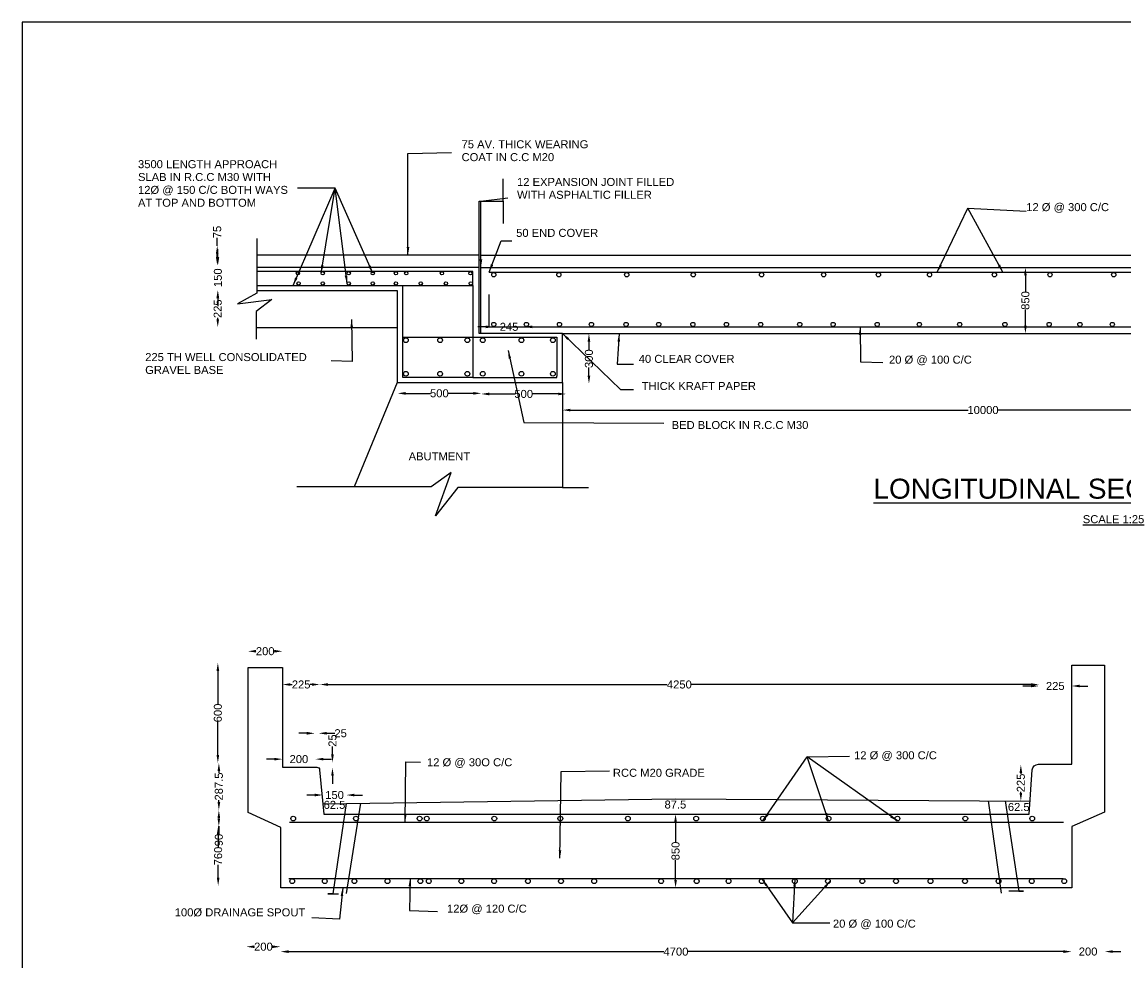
# Model space of a CAD drawing. Header units: millimetres. Extents: x 2502799 to 2518702, y 44292366 to 44302965.
# Drawn here: x 2502799 to 2509693, y 44297089 to 44302965 of the extents above; entities that cross this region are included whole.
import ezdxf

# ---------------------------------------------------------------- set-up
doc = ezdxf.new("R2010")
doc.units = ezdxf.units.MM
doc.header["$MEASUREMENT"] = 0
for name, color, linetype in [('DIMENSION', 7, 'Continuous'), ('DRAWING', 2, 'Continuous'), ('TEXT', 7, 'Continuous')]:
    doc.layers.add(name, color=color, linetype=linetype)
doc.styles.get("Standard").update_dxf_attribs({"font": 'arial.ttf', "height": 50})
doc.dimstyles.get("Standard").update_dxf_attribs({"dimtxt": 50, "dimasz": 50, "dimexe": 0.18, "dimexo": 0.0625, "dimgap": 0.09, "dimtad": 0, "dimdec": 0, "dimzin": 0, "dimdsep": 46, "dimtxsty": 'Standard', "dimcen": 0.09, "dimse1": 1, "dimse2": 1, "dimadec": 0, "dimazin": 0, "dimtfac": 1, "dimtdec": 0, "dimtofl": 0, "dimtmove": 0, "dimatfit": 3, "dimfxl": 1, "dimtolj": 1, "dimtzin": 0, "dimarcsym": 0})

# ---------------------------------------------------------------- blocks, each defined once
blk = doc.blocks.new('*D53')
at = {"layer": 'Defpoints', "color": 0, "transparency": 16777216}
for p in [(2504018.4, 44301289.7), (2504014.5, 44301059), (2504021.3, 44301059)]:
    blk.add_point(p, dxfattribs=at)
at = {"layer": 'DIMENSION', "color": 0, "lineweight": -2, "transparency": 16777216}
for p, q in [((2504021.3, 44301239.7), (2504021.3, 44301230.3)), ((2504021.3, 44301109), (2504021.3, 44301118.4))]:
    blk.add_line(p, q, dxfattribs=at)
at = {"layer": 'DIMENSION', "color": 0, "transparency": 16777216}
for points in [[(2504013, 44301239.7), (2504029.6, 44301239.7), (2504021.3, 44301289.7)], [(2504013, 44301109), (2504029.6, 44301109), (2504021.3, 44301059)]]:
    blk.add_solid(points, dxfattribs=at)
at = {"layer": 'DIMENSION', "color": 0, "transparency": 16777216, "insert": (2504021.3, 44301174.3), "char_height": 50, "attachment_point": 5, "rotation": 90}
blk.add_mtext('\\A1;225', dxfattribs=at)
blk = doc.blocks.new('*D54')
at = {"layer": 'Defpoints', "color": 0, "transparency": 16777216}
for p in [(2504022.3, 44301446.4), (2504022.3, 44301446.4), (2504018.4, 44301289.7)]:
    blk.add_point(p, dxfattribs=at)
at = {"layer": 'DIMENSION', "color": 0, "lineweight": -2, "transparency": 16777216}
for p, q in [((2504022.3, 44301496.4), (2504022.3, 44301546.4)), ((2504022.3, 44301239.7), (2504022.3, 44301189.7))]:
    blk.add_line(p, q, dxfattribs=at)
at = {"layer": 'DIMENSION', "color": 0, "transparency": 16777216}
for points in [[(2504013.9, 44301496.4), (2504030.6, 44301496.4), (2504022.3, 44301446.4)], [(2504013.9, 44301239.7), (2504030.6, 44301239.7), (2504022.3, 44301289.7)]]:
    blk.add_solid(points, dxfattribs=at)
at = {"layer": 'DIMENSION', "color": 0, "transparency": 16777216, "insert": (2504022.3, 44301368), "char_height": 50, "attachment_point": 5, "rotation": 90}
blk.add_mtext('\\A1;150', dxfattribs=at)
blk = doc.blocks.new('*D55')
at = {"layer": 'Defpoints', "color": 0, "transparency": 16777216}
for p in [(2504018.1, 44301567.5), (2504020.3, 44301567.5), (2504022.3, 44301446.4)]:
    blk.add_point(p, dxfattribs=at)
at = {"layer": 'DIMENSION', "color": 0, "lineweight": -2, "transparency": 16777216}
for p, q in [((2504018.1, 44301567.5), (2504018.1, 44301617.5)), ((2504018.1, 44301496.4), (2504018.1, 44301517.5))]:
    blk.add_line(p, q, dxfattribs=at)
at = {"layer": 'DIMENSION', "color": 0, "transparency": 16777216}
for points in [[(2504009.8, 44301517.5), (2504026.4, 44301517.5), (2504018.1, 44301567.5)], [(2504009.8, 44301496.4), (2504026.4, 44301496.4), (2504018.1, 44301446.4)]]:
    blk.add_solid(points, dxfattribs=at)
at = {"layer": 'DIMENSION', "color": 0, "transparency": 16777216, "insert": (2504018.1, 44301653.4), "char_height": 50, "attachment_point": 5, "rotation": 90}
blk.add_mtext('\\A1;75', dxfattribs=at)
blk = doc.blocks.new('*D56')
at = {"layer": 'Defpoints', "color": 0, "transparency": 16777216}
for p in [(2505144.1, 44300645.9), (2505144.1, 44300645.9), (2505666.8, 44300632.1)]:
    blk.add_point(p, dxfattribs=at)
at = {"layer": 'DIMENSION', "color": 0, "lineweight": -2, "transparency": 16777216}
for p, q in [((2505194.1, 44300645.9), (2505350.2, 44300645.9)), ((2505616.8, 44300645.9), (2505460.7, 44300645.9))]:
    blk.add_line(p, q, dxfattribs=at)
at = {"layer": 'DIMENSION', "color": 0, "transparency": 16777216}
for points in [[(2505194.1, 44300654.2), (2505194.1, 44300637.5), (2505144.1, 44300645.9)], [(2505616.8, 44300654.2), (2505616.8, 44300637.5), (2505666.8, 44300645.9)]]:
    blk.add_solid(points, dxfattribs=at)
at = {"layer": 'DIMENSION', "color": 0, "transparency": 16777216, "insert": (2505405.4, 44300645.9), "char_height": 50, "attachment_point": 5}
blk.add_mtext('\\A1;500', dxfattribs=at)
blk = doc.blocks.new('*D57')
at = {"layer": 'Defpoints', "color": 0, "transparency": 16777216}
for p in [(2505666.8, 44300645.9), (2506197.4, 44300641.9), (2506197.4, 44300641.9)]:
    blk.add_point(p, dxfattribs=at)
at = {"layer": 'DIMENSION', "color": 0, "lineweight": -2, "transparency": 16777216}
for p, q in [((2505716.8, 44300641.9), (2505876.9, 44300641.9)), ((2506147.4, 44300641.9), (2505987.3, 44300641.9))]:
    blk.add_line(p, q, dxfattribs=at)
at = {"layer": 'DIMENSION', "color": 0, "transparency": 16777216}
for points in [[(2505716.8, 44300650.3), (2505716.8, 44300633.6), (2505666.8, 44300641.9)], [(2506147.4, 44300650.3), (2506147.4, 44300633.6), (2506197.4, 44300641.9)]]:
    blk.add_solid(points, dxfattribs=at)
at = {"layer": 'DIMENSION', "color": 0, "transparency": 16777216, "insert": (2505932.1, 44300641.9), "char_height": 50, "attachment_point": 5}
blk.add_mtext('\\A1;500', dxfattribs=at)
blk = doc.blocks.new('*D58')
at = {"layer": 'Defpoints', "color": 0, "transparency": 16777216}
for p in [(2506339.5, 44301019.3), (2506339.5, 44301019.3), (2506339.5, 44300705.5)]:
    blk.add_point(p, dxfattribs=at)
at = {"layer": 'DIMENSION', "color": 0, "lineweight": -2, "transparency": 16777216}
for p, q in [((2506339.5, 44300969.3), (2506339.5, 44300917.6)), ((2506339.5, 44300755.5), (2506339.5, 44300807.1))]:
    blk.add_line(p, q, dxfattribs=at)
at = {"layer": 'DIMENSION', "color": 0, "transparency": 16777216}
for points in [[(2506331.2, 44300969.3), (2506347.9, 44300969.3), (2506339.5, 44301019.3)], [(2506331.2, 44300755.5), (2506347.9, 44300755.5), (2506339.5, 44300705.5)]]:
    blk.add_solid(points, dxfattribs=at)
at = {"layer": 'DIMENSION', "color": 0, "transparency": 16777216, "insert": (2506339.5, 44300862.4), "char_height": 50, "attachment_point": 5, "rotation": 90}
blk.add_mtext('\\A1;300', dxfattribs=at)
blk = doc.blocks.new('*D59')
at = {"layer": 'Defpoints', "color": 0, "transparency": 16777216}
for p in [(2505935.8, 44301075), (2505745.4, 44301062.6), (2505935.8, 44301061)]:
    blk.add_point(p, dxfattribs=at)
at = {"layer": 'DIMENSION', "color": 0, "lineweight": -2, "transparency": 16777216}
for p, q in [((2505695.4, 44301061), (2505645.4, 44301061)), ((2505985.8, 44301061), (2506035.8, 44301061))]:
    blk.add_line(p, q, dxfattribs=at)
at = {"layer": 'DIMENSION', "color": 0, "transparency": 16777216}
for points in [[(2505695.4, 44301069.4), (2505695.4, 44301052.7), (2505745.4, 44301061)], [(2505985.8, 44301069.4), (2505985.8, 44301052.7), (2505935.8, 44301061)]]:
    blk.add_solid(points, dxfattribs=at)
at = {"layer": 'DIMENSION', "color": 0, "transparency": 16777216, "insert": (2505840.6, 44301061), "char_height": 50, "attachment_point": 5}
blk.add_mtext('\\A1;245', dxfattribs=at)
blk = doc.blocks.new('*D60')
at = {"layer": 'Defpoints', "color": 0, "transparency": 16777216}
for p in [(2506173.9, 44300535), (2511427.1, 44300541.3), (2511427.1, 44300513)]:
    blk.add_point(p, dxfattribs=at)
at = {"layer": 'DIMENSION', "color": 0, "lineweight": -2, "transparency": 16777216}
for p, q in [((2506223.9, 44300541.3), (2508708.8, 44300541.3)), ((2511377.1, 44300541.3), (2508892.2, 44300541.3))]:
    blk.add_line(p, q, dxfattribs=at)
at = {"layer": 'DIMENSION', "color": 0, "transparency": 16777216}
for points in [[(2506223.9, 44300549.6), (2506223.9, 44300532.9), (2506173.9, 44300541.3)], [(2511377.1, 44300549.6), (2511377.1, 44300532.9), (2511427.1, 44300541.3)]]:
    blk.add_solid(points, dxfattribs=at)
at = {"layer": 'DIMENSION', "color": 0, "transparency": 16777216, "insert": (2508800.5, 44300541.3), "char_height": 50, "attachment_point": 5}
blk.add_mtext('\\A1;10000', dxfattribs=at)
blk = doc.blocks.new('*D61')
at = {"layer": 'Defpoints', "color": 0, "transparency": 16777216}
for p in [(2509065.2, 44301432.2), (2509065.2, 44301432.2), (2509065.2, 44301019.3)]:
    blk.add_point(p, dxfattribs=at)
at = {"layer": 'DIMENSION', "color": 0, "lineweight": -2, "transparency": 16777216}
for p, q in [((2509065.2, 44301382.2), (2509065.2, 44301281)), ((2509065.2, 44301069.3), (2509065.2, 44301170.5))]:
    blk.add_line(p, q, dxfattribs=at)
at = {"layer": 'DIMENSION', "color": 0, "transparency": 16777216}
for points in [[(2509056.9, 44301382.2), (2509073.6, 44301382.2), (2509065.2, 44301432.2)], [(2509056.9, 44301069.3), (2509073.6, 44301069.3), (2509065.2, 44301019.3)]]:
    blk.add_solid(points, dxfattribs=at)
at = {"layer": 'DIMENSION', "color": 0, "transparency": 16777216, "insert": (2509065.2, 44301225.7), "char_height": 50, "attachment_point": 5, "rotation": 90}
blk.add_mtext('\\A1;850', dxfattribs=at)
blk = doc.blocks.new('*D65')
at = {"layer": 'Defpoints', "color": 0, "transparency": 16777216}
for p in [(2509149.2, 44298818.1), (2509354.4, 44298818.1), (2509354.4, 44298818.1)]:
    blk.add_point(p, dxfattribs=at)
at = {"layer": 'DIMENSION', "color": 0, "lineweight": -2, "transparency": 16777216}
for p, q in [((2509099.2, 44298818.1), (2509049.2, 44298818.1)), ((2509404.4, 44298818.1), (2509454.4, 44298818.1))]:
    blk.add_line(p, q, dxfattribs=at)
at = {"layer": 'DIMENSION', "color": 0, "transparency": 16777216}
for points in [[(2509099.2, 44298826.4), (2509099.2, 44298809.8), (2509149.2, 44298818.1)], [(2509404.4, 44298826.4), (2509404.4, 44298809.8), (2509354.4, 44298818.1)]]:
    blk.add_solid(points, dxfattribs=at)
at = {"layer": 'DIMENSION', "color": 0, "transparency": 16777216, "insert": (2509251.8, 44298818.1), "char_height": 50, "attachment_point": 5}
blk.add_mtext('\\A1;225', dxfattribs=at)
blk = doc.blocks.new('*D66')
at = {"layer": 'Defpoints', "color": 0, "transparency": 16777216}
for p in [(2504659.2, 44298827.3), (2504659.2, 44298827.3), (2509149.2, 44298818.1)]:
    blk.add_point(p, dxfattribs=at)
at = {"layer": 'DIMENSION', "color": 0, "lineweight": -2, "transparency": 16777216}
for p, q in [((2504709.2, 44298827.3), (2506828.5, 44298827.3)), ((2509099.2, 44298827.3), (2506979.9, 44298827.3))]:
    blk.add_line(p, q, dxfattribs=at)
at = {"layer": 'DIMENSION', "color": 0, "transparency": 16777216}
for points in [[(2504709.2, 44298835.7), (2504709.2, 44298819), (2504659.2, 44298827.3)], [(2509099.2, 44298835.7), (2509099.2, 44298819), (2509149.2, 44298827.3)]]:
    blk.add_solid(points, dxfattribs=at)
at = {"layer": 'DIMENSION', "color": 0, "transparency": 16777216, "insert": (2506904.2, 44298827.3), "char_height": 50, "attachment_point": 5}
blk.add_mtext('\\A1;4250', dxfattribs=at)
blk = doc.blocks.new('*D67')
at = {"layer": 'Defpoints', "color": 0, "transparency": 16777216}
for p in [(2504425, 44298827.3), (2504425, 44298827.3), (2504659.2, 44298827.3)]:
    blk.add_point(p, dxfattribs=at)
at = {"layer": 'DIMENSION', "color": 0, "lineweight": -2, "transparency": 16777216}
for p, q in [((2504475, 44298827.3), (2504486.1, 44298827.3)), ((2504609.2, 44298827.3), (2504598, 44298827.3))]:
    blk.add_line(p, q, dxfattribs=at)
at = {"layer": 'DIMENSION', "color": 0, "transparency": 16777216}
for points in [[(2504475, 44298835.7), (2504475, 44298819), (2504425, 44298827.3)], [(2504609.2, 44298835.7), (2504609.2, 44298819), (2504659.2, 44298827.3)]]:
    blk.add_solid(points, dxfattribs=at)
at = {"layer": 'DIMENSION', "color": 0, "transparency": 16777216, "insert": (2504542.1, 44298827.3), "char_height": 50, "attachment_point": 5}
blk.add_mtext('\\A1;225', dxfattribs=at)
blk = doc.blocks.new('*D68')
at = {"layer": 'Defpoints', "color": 0, "transparency": 16777216}
for p in [(2504425, 44299035.1), (2504210.4, 44298933.4), (2504425, 44298933.4)]:
    blk.add_point(p, dxfattribs=at)
at = {"layer": 'DIMENSION', "color": 0, "lineweight": -2, "transparency": 16777216}
for p, q in [((2504260.4, 44299035.1), (2504262, 44299035.1)), ((2504375, 44299035.1), (2504373.4, 44299035.1))]:
    blk.add_line(p, q, dxfattribs=at)
at = {"layer": 'DIMENSION', "color": 0, "transparency": 16777216}
for points in [[(2504260.4, 44299043.5), (2504260.4, 44299026.8), (2504210.4, 44299035.1)], [(2504375, 44299043.5), (2504375, 44299026.8), (2504425, 44299035.1)]]:
    blk.add_solid(points, dxfattribs=at)
at = {"layer": 'DIMENSION', "color": 0, "transparency": 16777216, "insert": (2504317.7, 44299035.1), "char_height": 50, "attachment_point": 5}
blk.add_mtext('\\A1;200', dxfattribs=at)
blk = doc.blocks.new('*D69')
at = {"layer": 'Defpoints', "color": 0, "transparency": 16777216}
for p in [(2504032.9, 44298962.1), (2504022.1, 44298337.5), (2504028.5, 44298337.5)]:
    blk.add_point(p, dxfattribs=at)
at = {"layer": 'DIMENSION', "color": 0, "lineweight": -2, "transparency": 16777216}
for p, q in [((2504022.1, 44298912.1), (2504022.1, 44298705.2)), ((2504022.1, 44298387.5), (2504022.1, 44298594.5))]:
    blk.add_line(p, q, dxfattribs=at)
at = {"layer": 'DIMENSION', "color": 0, "transparency": 16777216}
for points in [[(2504013.8, 44298912.1), (2504030.4, 44298912.1), (2504022.1, 44298962.1)], [(2504013.8, 44298387.5), (2504030.4, 44298387.5), (2504022.1, 44298337.5)]]:
    blk.add_solid(points, dxfattribs=at)
at = {"layer": 'DIMENSION', "color": 0, "transparency": 16777216, "insert": (2504022.1, 44298649.8), "char_height": 50, "attachment_point": 5, "rotation": 90}
blk.add_mtext('\\A1;600', dxfattribs=at)
blk = doc.blocks.new('*D70')
at = {"layer": 'Defpoints', "color": 0, "transparency": 16777216}
for p in [(2504028.5, 44298337.5), (2504022, 44298043.2), (2504028.4, 44298043.2)]:
    blk.add_point(p, dxfattribs=at)
at = {"layer": 'DIMENSION', "color": 0, "lineweight": -2, "transparency": 16777216}
for p, q in [((2504028.4, 44298287.5), (2504028.4, 44298275.4)), ((2504028.4, 44298093.2), (2504028.4, 44298105.3))]:
    blk.add_line(p, q, dxfattribs=at)
at = {"layer": 'DIMENSION', "color": 0, "transparency": 16777216}
for points in [[(2504020.1, 44298287.5), (2504036.7, 44298287.5), (2504028.4, 44298337.5)], [(2504020.1, 44298093.2), (2504036.7, 44298093.2), (2504028.4, 44298043.2)]]:
    blk.add_solid(points, dxfattribs=at)
at = {"layer": 'DIMENSION', "color": 0, "transparency": 16777216, "insert": (2504028.4, 44298190.3), "char_height": 50, "attachment_point": 5, "rotation": 90}
blk.add_mtext('\\A1;287.5', dxfattribs=at)
blk = doc.blocks.new('*D71')
at = {"layer": 'Defpoints', "color": 0, "transparency": 16777216}
for p in [(2504022, 44298043.2), (2504027.2, 44297941.9), (2504028.3, 44297941.9)]:
    blk.add_point(p, dxfattribs=at)
at = {"layer": 'DIMENSION', "color": 0, "lineweight": -2, "transparency": 16777216}
for p, q in [((2504028.3, 44297993.2), (2504028.3, 44297991.9)), ((2504028.3, 44297941.9), (2504028.3, 44297891.9))]:
    blk.add_line(p, q, dxfattribs=at)
at = {"layer": 'DIMENSION', "color": 0, "transparency": 16777216}
for points in [[(2504019.9, 44297993.2), (2504036.6, 44297993.2), (2504028.3, 44298043.2)], [(2504019.9, 44297991.9), (2504036.6, 44297991.9), (2504028.3, 44297941.9)]]:
    blk.add_solid(points, dxfattribs=at)
at = {"layer": 'DIMENSION', "color": 0, "transparency": 16777216, "insert": (2504028.3, 44297856.1), "char_height": 50, "attachment_point": 5, "rotation": 90}
blk.add_mtext('\\A1;90', dxfattribs=at)
blk = doc.blocks.new('*D72')
at = {"layer": 'Defpoints', "color": 0, "transparency": 16777216}
for p in [(2504027.2, 44297941.9), (2504024, 44297570.5), (2504024, 44297570.5)]:
    blk.add_point(p, dxfattribs=at)
at = {"layer": 'DIMENSION', "color": 0, "lineweight": -2, "transparency": 16777216}
for p, q in [((2504024, 44297891.9), (2504024, 44297811.2)), ((2504024, 44297620.5), (2504024, 44297701.1))]:
    blk.add_line(p, q, dxfattribs=at)
at = {"layer": 'DIMENSION', "color": 0, "transparency": 16777216}
for points in [[(2504015.6, 44297891.9), (2504032.3, 44297891.9), (2504024, 44297941.9)], [(2504015.6, 44297620.5), (2504032.3, 44297620.5), (2504024, 44297570.5)]]:
    blk.add_solid(points, dxfattribs=at)
at = {"layer": 'DIMENSION', "color": 0, "transparency": 16777216, "insert": (2504024, 44297756.2), "char_height": 50, "attachment_point": 5, "rotation": 90}
blk.add_mtext('\\A1;760', dxfattribs=at)
blk = doc.blocks.new('*D73')
at = {"layer": 'Defpoints', "color": 0, "transparency": 16777216}
for p in [(2504425, 44298361.3), (2504425, 44298332.3), (2504631.4, 44298332.3)]:
    blk.add_point(p, dxfattribs=at)
at = {"layer": 'DIMENSION', "color": 0, "lineweight": -2, "transparency": 16777216}
for p, q in [((2504375, 44298361.3), (2504325, 44298361.3)), ((2504681.4, 44298361.3), (2504731.4, 44298361.3))]:
    blk.add_line(p, q, dxfattribs=at)
at = {"layer": 'DIMENSION', "color": 0, "transparency": 16777216}
for points in [[(2504375, 44298369.6), (2504375, 44298352.9), (2504425, 44298361.3)], [(2504681.4, 44298369.6), (2504681.4, 44298352.9), (2504631.4, 44298361.3)]]:
    blk.add_solid(points, dxfattribs=at)
at = {"layer": 'DIMENSION', "color": 0, "transparency": 16777216, "insert": (2504528.2, 44298361.3), "char_height": 50, "attachment_point": 5}
blk.add_mtext('\\A1;200', dxfattribs=at)
blk = doc.blocks.new('*D74')
at = {"layer": 'Defpoints', "color": 0, "transparency": 16777216}
for p in [(2504652.2, 44298522.8), (2504627.7, 44298310.6), (2504652.2, 44298306.2)]:
    blk.add_point(p, dxfattribs=at)
at = {"layer": 'DIMENSION', "color": 0, "lineweight": -2, "transparency": 16777216}
for p, q in [((2504577.7, 44298522.8), (2504527.7, 44298522.8)), ((2504702.2, 44298522.8), (2504752.2, 44298522.8))]:
    blk.add_line(p, q, dxfattribs=at)
at = {"layer": 'DIMENSION', "color": 0, "transparency": 16777216}
for points in [[(2504577.7, 44298531.2), (2504577.7, 44298514.5), (2504627.7, 44298522.8)], [(2504702.2, 44298531.2), (2504702.2, 44298514.5), (2504652.2, 44298522.8)]]:
    blk.add_solid(points, dxfattribs=at)
at = {"layer": 'DIMENSION', "color": 0, "transparency": 16777216, "insert": (2504788.7, 44298522.8), "char_height": 50, "attachment_point": 5}
blk.add_mtext('\\A1;25', dxfattribs=at)
blk = doc.blocks.new('*D75')
at = {"layer": 'Defpoints', "color": 0, "transparency": 16777216}
for p in [(2504738, 44298340.7), (2504747.3, 44298340.7), (2504749.2, 44298307.1)]:
    blk.add_point(p, dxfattribs=at)
at = {"layer": 'DIMENSION', "color": 0, "lineweight": -2, "transparency": 16777216}
for p, q in [((2504738, 44298390.7), (2504738, 44298440.7)), ((2504738, 44298257.1), (2504738, 44298207.1))]:
    blk.add_line(p, q, dxfattribs=at)
at = {"layer": 'DIMENSION', "color": 0, "transparency": 16777216}
for points in [[(2504729.6, 44298390.7), (2504746.3, 44298390.7), (2504738, 44298340.7)], [(2504729.6, 44298257.1), (2504746.3, 44298257.1), (2504738, 44298307.1)]]:
    blk.add_solid(points, dxfattribs=at)
at = {"layer": 'DIMENSION', "color": 0, "transparency": 16777216, "insert": (2504738, 44298477.2), "char_height": 50, "attachment_point": 5, "rotation": 90}
blk.add_mtext('\\A1;25', dxfattribs=at)
blk = doc.blocks.new('*D76')
at = {"layer": 'Defpoints', "color": 0, "transparency": 16777216}
for p in [(2504824.4, 44298137.1), (2504677.3, 44298082.9), (2504824.4, 44298084.9)]:
    blk.add_point(p, dxfattribs=at)
at = {"layer": 'DIMENSION', "color": 0, "lineweight": -2, "transparency": 16777216}
for p, q in [((2504627.3, 44298137.1), (2504577.3, 44298137.1)), ((2504874.4, 44298137.1), (2504924.4, 44298137.1))]:
    blk.add_line(p, q, dxfattribs=at)
at = {"layer": 'DIMENSION', "color": 0, "transparency": 16777216}
for points in [[(2504627.3, 44298145.5), (2504627.3, 44298128.8), (2504677.3, 44298137.1)], [(2504874.4, 44298145.5), (2504874.4, 44298128.8), (2504824.4, 44298137.1)]]:
    blk.add_solid(points, dxfattribs=at)
at = {"layer": 'DIMENSION', "color": 0, "transparency": 16777216, "insert": (2504750.9, 44298137.1), "char_height": 50, "attachment_point": 5}
blk.add_mtext('\\A1;150', dxfattribs=at)
blk = doc.blocks.new('*D77')
at = {"layer": 'Defpoints', "color": 0, "transparency": 16777216}
for p in [(2504199.8, 44297189.8), (2504199.8, 44297189.8), (2504413.3, 44297183.2)]:
    blk.add_point(p, dxfattribs=at)
at = {"layer": 'DIMENSION', "color": 0, "lineweight": -2, "transparency": 16777216}
for p, q in [((2504249.8, 44297189.8), (2504250.9, 44297189.8)), ((2504363.3, 44297189.8), (2504362.2, 44297189.8))]:
    blk.add_line(p, q, dxfattribs=at)
at = {"layer": 'DIMENSION', "color": 0, "transparency": 16777216}
for points in [[(2504249.8, 44297198.1), (2504249.8, 44297181.5), (2504199.8, 44297189.8)], [(2504363.3, 44297198.1), (2504363.3, 44297181.5), (2504413.3, 44297189.8)]]:
    blk.add_solid(points, dxfattribs=at)
at = {"layer": 'DIMENSION', "color": 0, "transparency": 16777216, "insert": (2504306.6, 44297189.8), "char_height": 50, "attachment_point": 5}
blk.add_mtext('\\A1;200', dxfattribs=at)
blk = doc.blocks.new('*D78')
at = {"layer": 'Defpoints', "color": 0, "transparency": 16777216}
for p in [(2504413.3, 44297189.8), (2509352.7, 44297171.6), (2509352.7, 44297159)]:
    blk.add_point(p, dxfattribs=at)
at = {"layer": 'DIMENSION', "color": 0, "lineweight": -2, "transparency": 16777216}
for p, q in [((2504463.3, 44297159), (2506807.4, 44297159)), ((2509302.7, 44297159), (2506958.7, 44297159))]:
    blk.add_line(p, q, dxfattribs=at)
at = {"layer": 'DIMENSION', "color": 0, "transparency": 16777216}
for points in [[(2504463.3, 44297167.3), (2504463.3, 44297150.6), (2504413.3, 44297159)], [(2509302.7, 44297167.3), (2509302.7, 44297150.6), (2509352.7, 44297159)]]:
    blk.add_solid(points, dxfattribs=at)
at = {"layer": 'DIMENSION', "color": 0, "transparency": 16777216, "insert": (2506883, 44297159), "char_height": 50, "attachment_point": 5}
blk.add_mtext('\\A1;4700', dxfattribs=at)
blk = doc.blocks.new('*D79')
at = {"layer": 'Defpoints', "color": 0, "transparency": 16777216}
for p in [(2509352.7, 44297159), (2509560.9, 44297159.4), (2509560.9, 44297155.1)]:
    blk.add_point(p, dxfattribs=at)
at = {"layer": 'DIMENSION', "color": 0, "lineweight": -2, "transparency": 16777216}
for p, q in [((2509302.7, 44297159.4), (2509252.7, 44297159.4)), ((2509610.9, 44297159.4), (2509660.9, 44297159.4))]:
    blk.add_line(p, q, dxfattribs=at)
at = {"layer": 'DIMENSION', "color": 0, "transparency": 16777216}
for points in [[(2509302.7, 44297167.8), (2509302.7, 44297151.1), (2509352.7, 44297159.4)], [(2509610.9, 44297167.8), (2509610.9, 44297151.1), (2509560.9, 44297159.4)]]:
    blk.add_solid(points, dxfattribs=at)
at = {"layer": 'DIMENSION', "color": 0, "transparency": 16777216, "insert": (2509456.8, 44297159.4), "char_height": 50, "attachment_point": 5}
blk.add_mtext('\\A1;200', dxfattribs=at)
blk = doc.blocks.new('*D80')
at = {"layer": 'Defpoints', "color": 0, "transparency": 16777216}
for p in [(2509030.4, 44298325.3), (2509036.9, 44298325.3), (2509028.9, 44298100.1)]:
    blk.add_point(p, dxfattribs=at)
at = {"layer": 'DIMENSION', "color": 0, "lineweight": -2, "transparency": 16777216}
for p, q in [((2509036.9, 44298275.3), (2509036.9, 44298268.6)), ((2509036.9, 44298150.1), (2509036.9, 44298156.8))]:
    blk.add_line(p, q, dxfattribs=at)
at = {"layer": 'DIMENSION', "color": 0, "transparency": 16777216}
for points in [[(2509028.6, 44298275.3), (2509045.2, 44298275.3), (2509036.9, 44298325.3)], [(2509028.6, 44298150.1), (2509045.2, 44298150.1), (2509036.9, 44298100.1)]]:
    blk.add_solid(points, dxfattribs=at)
at = {"layer": 'DIMENSION', "color": 0, "transparency": 16777216, "insert": (2509036.9, 44298212.7), "char_height": 50, "attachment_point": 5, "rotation": 90}
blk.add_mtext('\\A1;225', dxfattribs=at)
blk = doc.blocks.new('*D81')
at = {"layer": 'Defpoints', "color": 0, "transparency": 16777216}
for p in [(2506886, 44298018.5), (2506880.5, 44297557.1), (2506886.1, 44297557.1)]:
    blk.add_point(p, dxfattribs=at)
at = {"layer": 'DIMENSION', "color": 0, "lineweight": -2, "transparency": 16777216}
for p, q in [((2506880.5, 44297968.5), (2506880.5, 44297843.1)), ((2506880.5, 44297607.1), (2506880.5, 44297732.5))]:
    blk.add_line(p, q, dxfattribs=at)
at = {"layer": 'DIMENSION', "color": 0, "transparency": 16777216}
for points in [[(2506872.2, 44297968.5), (2506888.9, 44297968.5), (2506880.5, 44298018.5)], [(2506872.2, 44297607.1), (2506888.9, 44297607.1), (2506880.5, 44297557.1)]]:
    blk.add_solid(points, dxfattribs=at)
at = {"layer": 'DIMENSION', "color": 0, "transparency": 16777216, "insert": (2506880.5, 44297787.8), "char_height": 50, "attachment_point": 5, "rotation": 90}
blk.add_mtext('\\A1;850', dxfattribs=at)

msp = doc.modelspace()

# ---------------------------------------------------------------- linework, layer by layer
at = {"layer": 'DIMENSION', "color": 0}
msp.add_lwpolyline([(2518701.6, 44302964.5), (2502799.4, 44302964.5), (2502799.4, 44292509.2), (2518630, 44292365.9)], close=True, dxfattribs=at)
at = {"layer": 'DRAWING', "color": 0}
for points in [[(2505804.4, 44301846.1), (2505804.4, 44301985.6)], [(2506173.9, 44300713.6), (2506173.9, 44301019.3), (2505653.7, 44301019.3), (2505653.7, 44301846.1), (2505804.4, 44301846.1), (2505804.4, 44301706.4)], [(2504265.3, 44301613.7), (2504265.3, 44301272.4), (2504144.3, 44301205.1), (2504358.4, 44301231.3), (2504261.2, 44301156.2), (2504261.2, 44300983.7)], [(2505653.7, 44301509.2), (2504265.3, 44301509.2)], [(2505665, 44301019.3), (2505665, 44301509.2), (2511855.5, 44301509.2), (2511855.5, 44301019.3)], [(2505653.7, 44301432.7), (2504265.3, 44301432.7)], [(2505665, 44301432.2), (2511855.5, 44301432.2)], [(2505614.7, 44301320.1), (2505614.7, 44301407.5), (2504265.3, 44301407.5)], [(2505716.1, 44301402.1), (2511802.3, 44301402.1)], [(2504265.3, 44301320.1), (2505175.9, 44301320.1), (2505614.7, 44301320.1), (2505614.7, 44300744.7), (2505176.4, 44300744.7), (2505176.4, 44301320.1)], [(2504265.3, 44301287.6), (2505142.3, 44301287.6), (2505142.3, 44300713.6), (2506173.9, 44300713.6), (2506173.9, 44300058.8), (2506336.1, 44300058.8)], [(2505715.2, 44301263), (2505715.2, 44301061), (2511808.2, 44301061), (2511808.2, 44301300.2)], [(2505142.3, 44301055.2), (2504261.2, 44301055.2)], [(2506173.9, 44301019.3), (2511347.4, 44301019.3)], [(2505176.4, 44300996), (2506138.7, 44300996), (2506138.7, 44300753)], [(2505614.7, 44300744.7), (2506138.7, 44300744.7), (2506138.7, 44300753)], [(2505142.3, 44300713.6), (2504873, 44300061.5)], [(2506173.9, 44300058.8), (2505520, 44300058.8), (2505381.3, 44299880.3), (2505480, 44300151.4), (2505354.5, 44300061.5), (2504516.2, 44300061.5)], [(2504677.3, 44298082.9), (2506879.3, 44298112.7), (2509094.3, 44298099.7)], [(2504824.4, 44298084.9), (2504740.2, 44297521.1), (2504708, 44297521.1), (2504740.2, 44297521.1), (2504776.1, 44297521.1)], [(2504912.5, 44298086.1), (2504822.5, 44297521.2)], [(2508832.9, 44298101.2), (2508914.9, 44297523.6)], [(2508938.8, 44298100.6), (2509023.4, 44297537), (2509052.9, 44297537), (2509023.4, 44297537), (2508961.7, 44297537)], [(2504469.7, 44297968.2), (2509302.3, 44297968.2)], [(2504465.2, 44297616.5), (2509300.7, 44297616.5)]]:
    msp.add_lwpolyline(points, dxfattribs=at)
msp.add_lwpolyline([(2504416.2, 44297556.9), (2504416.2, 44297933.5), (2504210.4, 44298029.1), (2504210.4, 44298933.4), (2504425, 44298933.4), (2504425, 44298310.6), (2504640.8, 44298310.6, -0.38797), (2504657.6, 44298295.3), (2504683.3, 44298018.5), (2509088.7, 44298018.5), (2509107.5, 44298293.8, -0.408324), (2509146.9, 44298328.9), (2509354.4, 44298328.9), (2509354.4, 44298948.1), (2509560.1, 44298948.1), (2509560.1, 44298031), (2509354.5, 44297941.6), (2509354.5, 44297557.3), (2504416.2, 44297556.9)], format="xyb", dxfattribs=at)
for centre, radius in [((2504522.3, 44301395.8), 10.5), ((2504526.2, 44301332.3), 10.5), ((2504677, 44301395.8), 10.5), ((2504677, 44301332.5), 10.5), ((2504839.1, 44301395.8), 10.5), ((2504839.1, 44301332.5), 10.5), ((2504989.2, 44301395.8), 10.5), ((2504989.2, 44301332.5), 10.5), ((2505134.2, 44301395.8), 10.5), ((2505134.2, 44301332.5), 10.5), ((2505198.5, 44301395.8), 10.5), ((2505289.5, 44301332.5), 10.5), ((2505421.3, 44301395.8), 10.5), ((2505446.6, 44301332.5), 10.5), ((2505599.2, 44301395.8), 10.5), ((2505601.9, 44301332.5), 10.5), ((2505745.4, 44301386.6), 13.3), ((2506151.7, 44301386.6), 13.3), ((2506575.4, 44301386.6), 13.3), ((2506990.8, 44301386.6), 13.3), ((2507417.4, 44301386.6), 13.3), ((2507805.4, 44301386.6), 13.3), ((2508147, 44301386.6), 13.3), ((2508466.5, 44301386.6), 13.3), ((2508871.7, 44301386.6), 13.3), ((2509218.7, 44301386.6), 13.3), ((2509616.9, 44301386.6), 13.3), ((2505745.4, 44301075.9), 13.3), ((2505949.1, 44301075.9), 13.3), ((2506155.6, 44301075.9), 13.3), ((2506354.9, 44301075.9), 13.3), ((2506571.6, 44301075.9), 13.3), ((2506775.3, 44301075.9), 13.3), ((2506988.4, 44301075.9), 13.3), ((2507197.9, 44301075.9), 13.3), ((2507411.7, 44301075.9), 13.3), ((2507656.1, 44301075.9), 13.3), ((2507864.6, 44301075.9), 13.3), ((2508139.6, 44301075.9), 13.3), ((2508402.8, 44301075.9), 13.3), ((2508654.5, 44301075.9), 13.3), ((2508937.2, 44301075.9), 13.3), ((2509213.6, 44301075.9), 13.3), ((2509405.4, 44301075.9), 13.3), ((2509608, 44301075.9), 13.3), ((2505196.5, 44300977.9), 14.7), ((2505410.3, 44300977.9), 14.7), ((2505580.1, 44300977.9), 14.7), ((2505676.6, 44300977.9), 14.7), ((2505917.9, 44300977.9), 14.7), ((2506114.5, 44300977.9), 14.7), ((2505196.5, 44300768.1), 14.7), ((2505410.3, 44300768.1), 14.7), ((2505580.1, 44300768.1), 14.7), ((2505676.6, 44300768.1), 14.7), ((2505917.9, 44300768.1), 14.7), ((2506114.5, 44300768.1), 14.7), ((2504492.8, 44297990.1), 14.9), ((2504884.5, 44297990.1), 14.9), ((2505282.2, 44297990.1), 14.9), ((2505326.6, 44297990.1), 14.9), ((2505748.5, 44297990.1), 14.9), ((2506160.8, 44297990.1), 14.9), ((2506582.7, 44297990.1), 14.9), ((2507009, 44297990.1), 14.9), ((2507426, 44297990.1), 14.9), ((2507836, 44297990.1), 14.9), ((2508265.9, 44297990.1), 14.9), ((2508689.9, 44297990.1), 14.9), ((2509107.8, 44297990.1), 14.9), ((2504486.4, 44297599.3), 14.9), ((2504689.6, 44297599.3), 14.9), ((2504874.7, 44297599.3), 14.9), ((2505081.6, 44297599.3), 14.9), ((2505286.7, 44297599.3), 14.9), ((2505339.4, 44297599.3), 14.9), ((2505542.8, 44297599.3), 14.9), ((2505747.2, 44297599.3), 14.9), ((2505958.5, 44297599.3), 14.9), ((2506164.9, 44297599.3), 14.9), ((2506372.3, 44297599.3), 14.9), ((2506790.2, 44297599.3), 14.9), ((2507012.2, 44297599.3), 14.9), ((2507211.3, 44297599.3), 14.9), ((2507419, 44297599.3), 14.9), ((2507625.4, 44297599.3), 14.9), ((2507832, 44297599.3), 14.9), ((2508046.6, 44297599.3), 14.9), ((2508257.3, 44297599.3), 14.9), ((2508472.4, 44297599.3), 14.9), ((2508688, 44297599.3), 14.9), ((2508897.6, 44297599.3), 14.9), ((2509104.8, 44297599.3), 14.9), ((2509307.8, 44297599.3), 14.9)]:
    msp.add_circle(centre, radius, dxfattribs=at)

# ---------------------------------------------------------------- texts
at = {"layer": 'TEXT', "color": 0}
for s, height, p in [('75 AV. THICK WEARING ', 50, (2505544.1, 44302176.4)), ('3500 LENGTH APPROACH ', 50, (2503523.4, 44302052.1)), ('COAT IN C.C M20', 50, (2505544.1, 44302096.1)), ('SLAB IN R.C.C M30 WITH ', 50, (2503523.4, 44301971.8)), ('12 EXPANSION JOINT FILLED ', 50, (2505890.4, 44301941.1)), ('12Ø @ 150 C/C BOTH WAYS ', 50, (2503523.4, 44301891.5)), ('WITH ASPHALTIC FILLER ', 50, (2505890.4, 44301860.8)), ('AT TOP AND BOTTOM', 50, (2503523.4, 44301811.2)), ('12 Ø @ 300 C/C', 50, (2509070.4, 44301783.8)), ('50 END COVER', 50, (2505885, 44301623)), ('225 TH WELL CONSOLIDATED ', 50, (2503568.3, 44300847.3)), ('40 CLEAR COVER', 50, (2506650.5, 44300836.1)), ('20 Ø @ 100 C/C', 50, (2508213.4, 44300831.3)), ('GRAVEL BASE', 50, (2503568.3, 44300767)), ('THICK KRAFT PAPER ', 50, (2506668.5, 44300666.7)), ('BED BLOCK IN R.C.C M30', 50, (2506856, 44300423)), ('ABUTMENT', 50, (2505213.6, 44300227.3)), ('%%ULONGITUDINAL SECTION ', 125, (2508116.5, 44299987.8)), ('%%USCALE 1:25', 50, (2509423.5, 44299835)), ('12 Ø @ 300 C/C', 50, (2507995.3, 44298360.4)), ('12 Ø @ 30O C/C', 50, (2505328.2, 44298316.8)), ('RCC M20 GRADE', 50, (2506489.1, 44298251.1)), ('87.5', 50, (2506811.5, 44298052.9)), ('62.5', 50, (2504682.4, 44298050.9)), ('62.5', 50, (2508955.7, 44298037.6)), ('100Ø DRAINAGE SPOUT', 50, (2503752.9, 44297379.4)), ('12Ø @ 120 C/C', 50, (2505453.2, 44297402.8)), ('20 Ø @ 100 C/C', 50, (2507863.4, 44297308.9))]:
    msp.add_text(s, height=height, dxfattribs=at).set_placement(p)

# ---------------------------------------------------------------- dimensions: what is measured, and where the dimension line sits
at = {"layer": 'DIMENSION', "color": 0}
for base, p1, p2, text, picture, middle in [((2504018.1, 44301567.5), (2504022.3, 44301446.4), (2504020.3, 44301567.5), '75', '*D55', (2504018.1, 44301653.4)), ((2504022.3, 44301446.4), (2504018.4, 44301289.7), (2504022.3, 44301446.4), '150', '*D54', (2504022.3, 44301368)), ((2509065.2, 44301432.2), (2509065.2, 44301019.3), (2509065.2, 44301432.2), '850', '*D61', (2509065.2, 44301225.7)), ((2504021.3, 44301059), (2504018.4, 44301289.7), (2504014.5, 44301059), '225', '*D53', (2504021.3, 44301174.3)), ((2506339.5, 44301019.3), (2506339.5, 44300705.5), (2506339.5, 44301019.3), '300', '*D58', (2506339.5, 44300862.4)), ((2504022.1, 44298337.5), (2504032.9, 44298962.1), (2504028.5, 44298337.5), '600', '*D69', (2504022.1, 44298649.8)), ((2504738, 44298340.7), (2504749.2, 44298307.1), (2504747.3, 44298340.7), '25', '*D75', (2504738, 44298477.2)), ((2504028.4, 44298043.2), (2504028.5, 44298337.5), (2504022, 44298043.2), '287.5', '*D70', (2504028.4, 44298190.3)), ((2509036.9, 44298325.3), (2509028.9, 44298100.1), (2509030.4, 44298325.3), '225', '*D80', (2509036.9, 44298212.7)), ((2504028.3, 44297941.9), (2504022, 44298043.2), (2504027.2, 44297941.9), '90', '*D71', (2504028.3, 44297856.1)), ((2506880.5, 44297557.1), (2506886, 44298018.5), (2506886.1, 44297557.1), '850', '*D81', (2506880.5, 44297787.8)), ((2504024, 44297570.5), (2504027.2, 44297941.9), (2504024, 44297570.5), '760', '*D72', (2504024, 44297756.2))]:
    dim = msp.add_linear_dim(base=base, p1=p1, p2=p2, angle=90, text=text, dimstyle='Standard', dxfattribs=at)
    dim.commit()
    dim.dimension.update_dxf_attribs({"geometry": picture, "text_midpoint": middle})
for base, p1, p2, text, picture, middle in [((2505935.8, 44301061), (2505745.4, 44301062.6), (2505935.8, 44301075), '245', '*D59', (2505840.6, 44301061)), ((2505144.1, 44300645.9), (2505666.8, 44300632.1), (2505144.1, 44300645.9), '500', '*D56', (2505405.4, 44300645.9)), ((2506197.4, 44300641.9), (2505666.8, 44300645.9), (2506197.4, 44300641.9), '500', '*D57', (2505932.1, 44300641.9)), ((2511427.1, 44300541.3), (2506173.9, 44300535), (2511427.1, 44300513), '10000', '*D60', (2508800.5, 44300541.3)), ((2504425, 44299035.1), (2504210.4, 44298933.4), (2504425, 44298933.4), '200', '*D68', (2504317.7, 44299035.1)), ((2504425, 44298827.3), (2504659.2, 44298827.3), (2504425, 44298827.3), '225', '*D67', (2504542.1, 44298827.3)), ((2504659.2, 44298827.3), (2509149.2, 44298818.1), (2504659.2, 44298827.3), '4250', '*D66', (2506904.2, 44298827.3)), ((2509354.4, 44298818.1), (2509149.2, 44298818.1), (2509354.4, 44298818.1), '225', '*D65', (2509251.8, 44298818.1)), ((2504425, 44298361.3), (2504631.4, 44298332.3), (2504425, 44298332.3), '200', '*D73', (2504528.2, 44298361.3)), ((2504824.4, 44298137.1), (2504677.3, 44298082.9), (2504824.4, 44298084.9), '150', '*D76', (2504750.9, 44298137.1)), ((2504199.8, 44297189.8), (2504413.3, 44297183.2), (2504199.8, 44297189.8), '200', '*D77', (2504306.6, 44297189.8)), ((2509352.7, 44297159), (2504413.3, 44297189.8), (2509352.7, 44297171.6), '4700', '*D78', (2506883, 44297159)), ((2509560.9, 44297159.4), (2509352.7, 44297159), (2509560.9, 44297155.1), '200', '*D79', (2509456.8, 44297159.4))]:
    dim = msp.add_linear_dim(base=base, p1=p1, p2=p2, text=text, dimstyle='Standard', dxfattribs=at)
    dim.commit()
    dim.dimension.update_dxf_attribs({"geometry": picture, "text_midpoint": middle})
dim = msp.add_linear_dim(base=(2504652.1974, 44298522.8399), p1=(2504627.6509, 44298310.6393), p2=(2504652.1974, 44298306.2252), dimstyle='Standard', dxfattribs=at)
dim.commit()
dim.dimension.update_dxf_attribs({"geometry": '*D74', "text_midpoint": (2504788.713, 44298522.8399)})

# ---------------------------------------------------------------- leaders
for points in [[(2505209.4, 44301509.2), (2505209.5, 44302144.7), (2505481.6, 44302149)], [(2504491.8, 44301320.1), (2504753.8, 44301927.7), (2504520.3, 44301927.7)], [(2504666.5, 44301395.8), (2504753.8, 44301927.7)], [(2504828.7, 44301331.2), (2504753.8, 44301927.7)], [(2504989.2, 44301395.8), (2504753.8, 44301927.7)], [(2505665, 44301432.2), (2505665, 44301846.1), (2505833.9, 44301867.9)], [(2508515.1, 44301402.1), (2508705.9, 44301801.5), (2509070.4, 44301783.8)], [(2508924, 44301402.1), (2508705.9, 44301801.5)], [(2505716.1, 44301402.1), (2505790.9, 44301597.3), (2505858.5, 44301598.2)], [(2504857, 44301107.8), (2504861.8, 44300845.7), (2504729.4, 44300848.1)], [(2506173.9, 44301019.3), (2506535.9, 44300670.3), (2506617.7, 44300670.3)], [(2506528.6, 44301019.3), (2506516.6, 44300829), (2506617.7, 44300829)], [(2508032.5, 44301061), (2508034.6, 44300842.2), (2508175.5, 44300838.1)], [(2505835.2, 44300913.2), (2505933.9, 44300463.5), (2506807.9, 44300458.6)], [(2508265.9, 44297975.3), (2507703, 44298376.4), (2507967.5, 44298379.2)], [(2505192.2, 44297968.2), (2505195.9, 44298345.1), (2505287.5, 44298343.3)], [(2507426, 44297975.3), (2507703, 44298376.4)], [(2507836, 44297975.3), (2507703, 44298376.4)], [(2506158.2, 44297742.7), (2506165.5, 44298284.7), (2506466.9, 44298288.4)], [(2504801.6, 44297556.9), (2504782.5, 44297362.3), (2504608.4, 44297369.3)], [(2505222.1, 44297616.5), (2505219.8, 44297416.3), (2505392.8, 44297409.4)], [(2507419, 44297614.1), (2507611.2, 44297339.9), (2507843.1, 44297338.3)], [(2507626.2, 44297614.1), (2507611.2, 44297339.9)], [(2507846.8, 44297599.1), (2507611.2, 44297339.9)]]:
    msp.add_leader(points, dimstyle='Standard', override={"dimgap": 0.09, "dimtad": 0}, dxfattribs=at)

doc.saveas('drawing.dxf')
